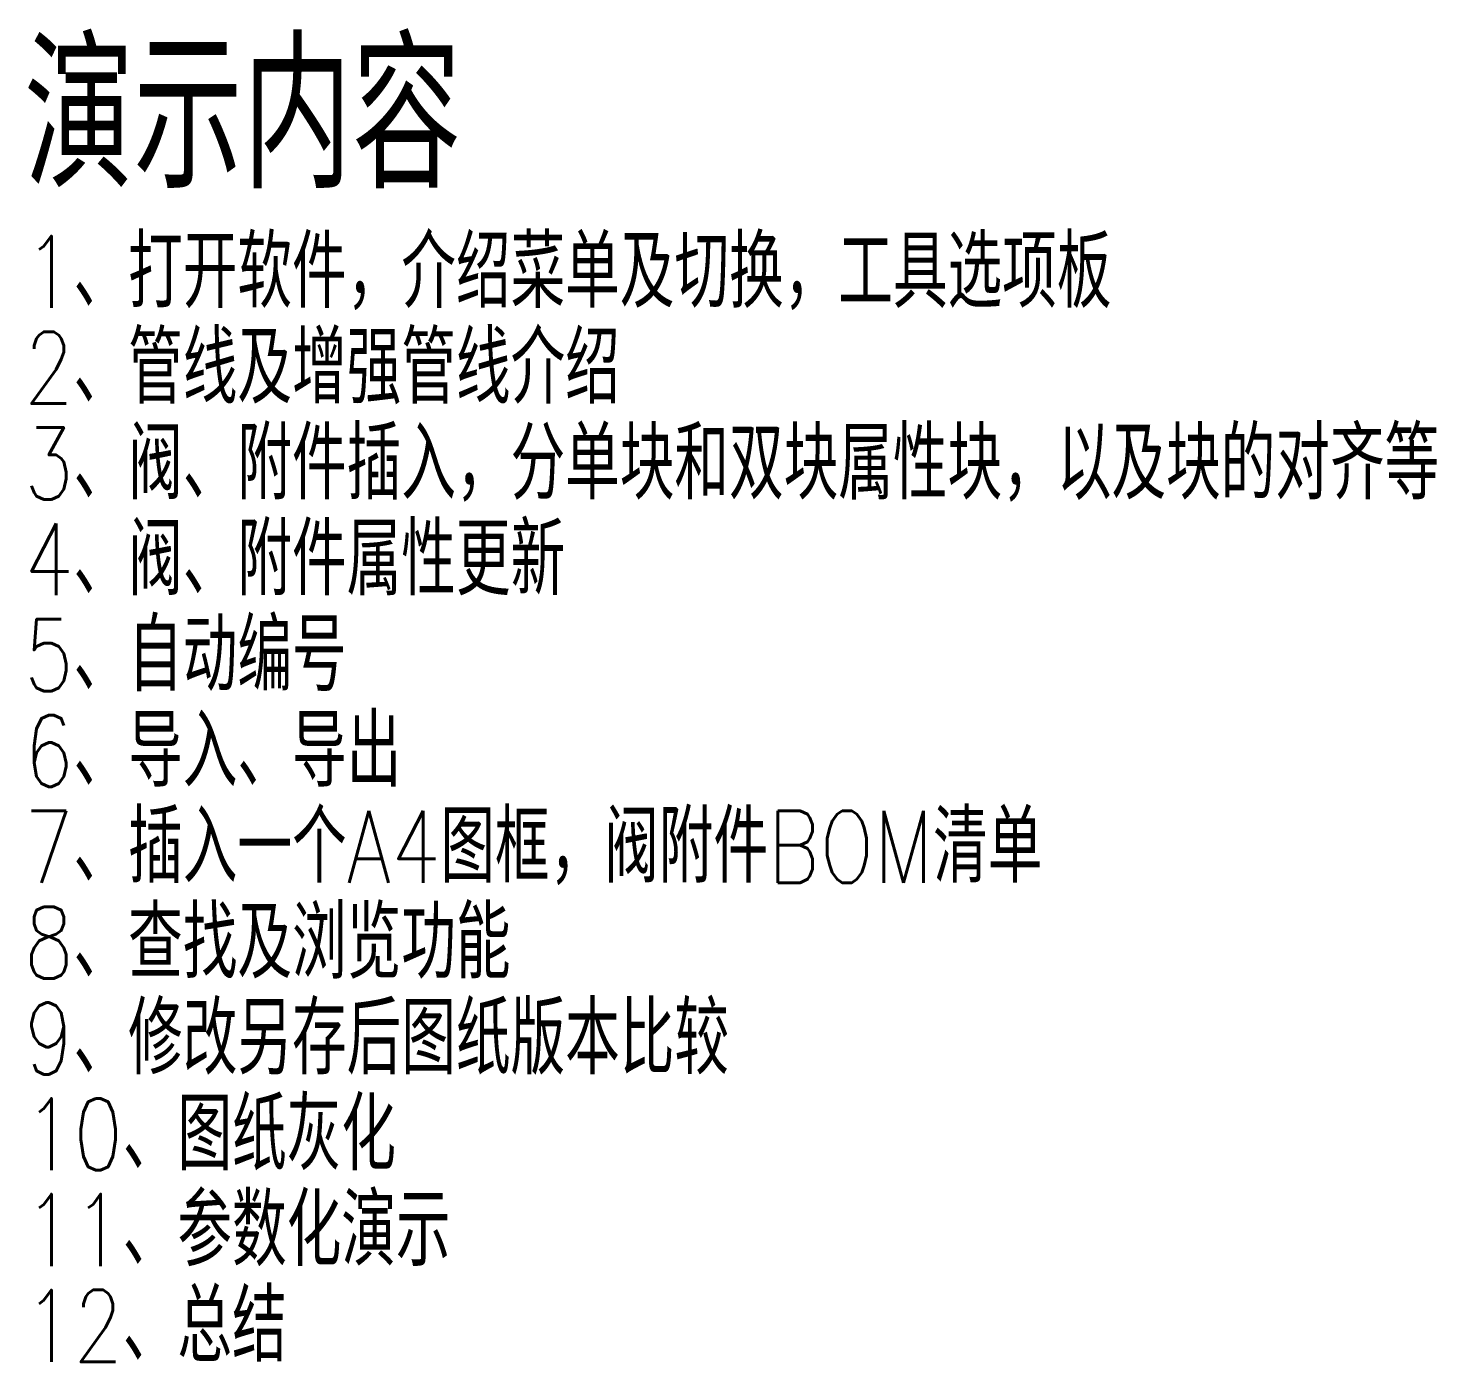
# Model space of a CAD drawing. Header units: millimetres. Extents: x 51 to 798, y 165 to 1101.
# Drawn here: x 504.3 to 798.2, y 186.4 to 464.8 of the extents above; entities that cross this region are included whole.
import ezdxf

# ---------------------------------------------------------------- set-up
doc = ezdxf.new("R2010")
doc.units = ezdxf.units.MM
doc.layers.add('M001_Text', color=2, linetype='Continuous')
doc.styles.add('SYMED_CHINESE', font='txt.shx', dxfattribs={"bigfont": 'hzdx.shx'})

msp = doc.modelspace()

# ---------------------------------------------------------------- texts
at = {"layer": 'M001_Text', "style": 'SYMED_CHINESE', "width": 0.8}
for s, height, p in [('演示内容', 30, (503.44, 431.42)), ('1、打开软件，介绍菜单及切换，工具选项板', 15, (503.44, 406.42)), ('2、管线及增强管线介绍', 15, (503.44, 386.42)), ('3、阀、附件插入，分单块和双块属性块，以及块的对齐等', 15, (503.44, 366.42)), ('4、阀、附件属性更新', 15, (503.44, 346.42)), ('5、自动编号', 15, (503.44, 326.42)), ('6、导入、导出', 15, (503.44, 306.42)), ('7、插入一个A4图框，阀附件BOM清单', 15, (503.44, 286.42)), ('8、查找及浏览功能', 15, (503.44, 266.42)), ('9、修改另存后图纸版本比较', 15, (503.44, 246.42)), ('10、图纸灰化', 15, (503.44, 226.42)), ('11、参数化演示', 15, (503.44, 206.42)), ('12、总结', 15, (503.44, 186.42))]:
    msp.add_text(s, height=height, dxfattribs=at).set_placement(p)

doc.saveas('drawing.dxf')
